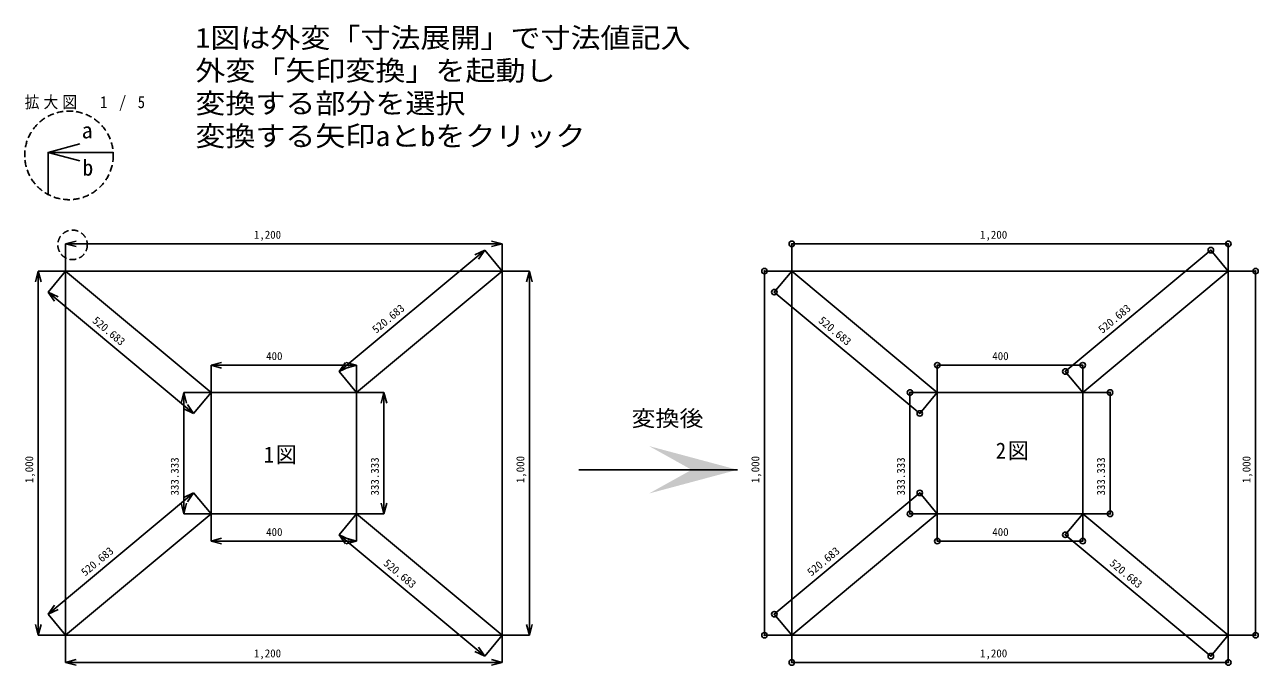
# Model space of a CAD drawing. Units: millimetres at full size, with parts at other scales. Extents: x -1526 to 1865, y -475 to 1285.
import ezdxf
from ezdxf.enums import TextEntityAlignment as Align

# ---------------------------------------------------------------- set-up
doc = ezdxf.new("R2010")
doc.units = ezdxf.units.MM
doc.header["$LTSCALE"] = 15
doc.header["$PDMODE"] = 32
doc.header["$PDSIZE"] = 15
doc.linetypes.add('DASHED1', pattern=[1.8, 1.2, -0.6])
for name, color, linetype in [('0-0_元図', 7, 'Continuous'), ('0-6_寸法', 4, 'Continuous'), ('0-F_ソリッド', 7, 'Continuous'), ('5-0', 4, 'Continuous')]:
    doc.layers.add(name, color=color, linetype=linetype)
doc.styles.add('ＭＳ 明朝', font='')
doc.styles.get('ＭＳ 明朝').set_extended_font_data('MS Mincho')

msp = doc.modelspace()

# ---------------------------------------------------------------- linework, layer by layer
at = {"layer": '0-0_元図'}
for points in [[(-1413.49, 607.92), (-213.49, 607.92), (-213.49, -392.08), (-1413.49, -392.08)], [(582.45, 607.92), (1782.45, 607.92), (1782.45, -392.08), (582.45, -392.08)]]:
    msp.add_lwpolyline(points, close=True, dxfattribs=at)
at = {"layer": '0-6_寸法'}
for p, q in [((-1413.49, 682.92), (-1384.51, 690.69)), ((-1413.49, 682.92), (-213.49, 682.92)), ((-1413.49, 682.92), (-1384.51, 675.16)), ((-1413.49, 607.92), (-1413.49, 682.92)), ((-213.49, 682.92), (-242.47, 690.69)), ((-213.49, 682.92), (-242.47, 675.16)), ((-213.49, 607.92), (-213.49, 682.92)), ((582.45, 682.92), (1782.45, 682.92)), ((582.45, 607.92), (582.45, 682.92)), ((1782.45, 607.92), (1782.45, 682.92)), ((-661.51, 332.21), (-261.51, 665.54)), ((-261.51, 665.54), (-288.74, 652.95)), ((-261.51, 665.54), (-278.8, 641.02)), ((-213.49, 607.92), (-261.51, 665.54)), ((1334.44, 332.21), (1734.44, 665.54)), ((1782.45, 607.92), (1734.44, 665.54)), ((-1488.49, 607.92), (-1496.26, 578.94)), ((-1488.49, -392.08), (-1488.49, 607.92)), ((-1488.49, 607.92), (-1480.73, 578.94)), ((-1413.49, 607.92), (-1488.49, 607.92)), ((-1413.49, 607.92), (-1461.51, 550.31)), ((-213.49, 607.92), (-138.49, 607.92)), ((-138.49, 607.92), (-146.26, 578.94)), ((-138.49, -392.08), (-138.49, 607.92)), ((-138.49, 607.92), (-130.73, 578.94)), ((507.45, -392.08), (507.45, 607.92)), ((582.45, 607.92), (507.45, 607.92)), ((582.45, 607.92), (534.44, 550.31)), ((1782.45, 607.92), (1857.45, 607.92)), ((1857.45, -392.08), (1857.45, 607.92)), ((-1461.51, 550.31), (-1061.51, 216.97)), ((-1461.51, 550.31), (-1434.27, 537.72)), ((-1461.51, 550.31), (-1444.22, 525.79)), ((534.44, 550.31), (934.44, 216.97)), ((-1013.49, 349.59), (-984.51, 357.35)), ((-1013.49, 349.59), (-613.49, 349.59)), ((-1013.49, 349.59), (-984.51, 341.82)), ((-1013.49, 274.59), (-1013.49, 349.59)), ((-661.51, 332.21), (-644.22, 356.72)), ((-661.51, 332.21), (-634.27, 344.79)), ((-613.49, 349.59), (-642.47, 357.35)), ((-613.49, 349.59), (-642.47, 341.82)), ((-613.49, 274.59), (-613.49, 349.59)), ((982.45, 349.59), (1382.45, 349.59)), ((982.45, 274.59), (982.45, 349.59)), ((1382.45, 274.59), (1382.45, 349.59)), ((-613.49, 274.59), (-661.51, 332.21)), ((1382.45, 274.59), (1334.44, 332.21)), ((-1088.49, 274.59), (-1096.26, 245.61)), ((-1088.49, -58.74), (-1088.49, 274.59)), ((-1088.49, 274.59), (-1080.73, 245.61)), ((-1013.49, 274.59), (-1088.49, 274.59)), ((-1013.49, 274.59), (-1061.51, 216.97)), ((-613.49, 274.59), (-538.49, 274.59)), ((-538.49, 274.59), (-546.26, 245.61)), ((-538.49, -58.74), (-538.49, 274.59)), ((-538.49, 274.59), (-530.73, 245.61)), ((907.45, -58.74), (907.45, 274.59)), ((982.45, 274.59), (907.45, 274.59)), ((982.45, 274.59), (934.44, 216.97)), ((1382.45, 274.59), (1457.45, 274.59)), ((1457.45, -58.74), (1457.45, 274.59)), ((-1061.51, 216.97), (-1078.8, 241.49)), ((-1061.51, 216.97), (-1088.74, 229.56)), ((-1461.51, -334.46), (-1061.51, -1.13)), ((-1088.49, -58.74), (-1096.26, -29.77)), ((-1061.51, -1.13), (-1088.74, -13.71)), ((-1088.49, -58.74), (-1080.73, -29.77)), ((-1061.51, -1.13), (-1078.8, -25.64)), ((-1013.49, -58.74), (-1061.51, -1.13)), ((-538.49, -58.74), (-546.26, -29.77)), ((-538.49, -58.74), (-530.73, -29.77)), ((534.44, -334.46), (934.44, -1.13)), ((982.45, -58.74), (934.44, -1.13)), ((-1013.49, -58.74), (-1088.49, -58.74)), ((-1013.49, -58.74), (-1013.49, -133.74)), ((-613.49, -58.74), (-661.51, -116.36)), ((-613.49, -58.74), (-538.49, -58.74)), ((-613.49, -58.74), (-613.49, -133.74)), ((982.45, -58.74), (907.45, -58.74)), ((982.45, -58.74), (982.45, -133.74)), ((1382.45, -58.74), (1334.44, -116.36)), ((1382.45, -58.74), (1457.45, -58.74)), ((1382.45, -58.74), (1382.45, -133.74)), ((-1013.49, -133.74), (-984.51, -125.98)), ((-1013.49, -133.74), (-613.49, -133.74)), ((-1013.49, -133.74), (-984.51, -141.51)), ((-661.51, -116.36), (-261.51, -449.69)), ((-661.51, -116.36), (-634.27, -128.95)), ((-661.51, -116.36), (-644.22, -140.88)), ((-613.49, -133.74), (-642.47, -125.98)), ((-613.49, -133.74), (-642.47, -141.51)), ((982.45, -133.74), (1382.45, -133.74)), ((1334.44, -116.36), (1734.44, -449.69)), ((-1461.51, -334.46), (-1444.22, -309.95)), ((-1461.51, -334.46), (-1434.27, -321.87)), ((-1413.49, -392.08), (-1461.51, -334.46)), ((582.45, -392.08), (534.44, -334.46)), ((-1488.49, -392.08), (-1496.26, -363.1)), ((-1488.49, -392.08), (-1480.73, -363.1)), ((-138.49, -392.08), (-146.26, -363.1)), ((-138.49, -392.08), (-130.73, -363.1)), ((-1413.49, -392.08), (-1488.49, -392.08)), ((-1413.49, -392.08), (-1413.49, -467.08)), ((-213.49, -392.08), (-261.51, -449.69)), ((-213.49, -392.08), (-138.49, -392.08)), ((-213.49, -392.08), (-213.49, -467.08)), ((582.45, -392.08), (507.45, -392.08)), ((582.45, -392.08), (582.45, -467.08)), ((1782.45, -392.08), (1734.44, -449.69)), ((1782.45, -392.08), (1857.45, -392.08)), ((1782.45, -392.08), (1782.45, -467.08)), ((-261.51, -449.69), (-288.74, -437.11)), ((-261.51, -449.69), (-278.8, -425.18)), ((-1413.49, -467.08), (-1384.51, -459.31)), ((-1413.49, -467.08), (-213.49, -467.08)), ((-1413.49, -467.08), (-1384.51, -474.84)), ((-213.49, -467.08), (-242.47, -459.31)), ((-213.49, -467.08), (-242.47, -474.84)), ((582.45, -467.08), (1782.45, -467.08))]:
    msp.add_line(p, q, dxfattribs=at)
at = {"layer": '0-6_寸法', "color": 7}
for p, q in [((-1013.49, 274.59), (-1413.49, 607.92)), ((-613.49, 274.59), (-213.49, 607.92)), ((982.45, 274.59), (582.45, 607.92)), ((1382.45, 274.59), (1782.45, 607.92)), ((-1013.49, -58.74), (-1013.49, 274.59)), ((-1013.49, 274.59), (-613.49, 274.59)), ((-613.49, 274.59), (-613.49, -58.74)), ((982.45, -58.74), (982.45, 274.59)), ((982.45, 274.59), (1382.45, 274.59)), ((1382.45, 274.59), (1382.45, -58.74)), ((-1013.49, -58.74), (-1413.49, -392.08)), ((-1013.49, -58.74), (-613.49, -58.74)), ((-613.49, -58.74), (-213.49, -392.08)), ((982.45, -58.74), (582.45, -392.08)), ((982.45, -58.74), (1382.45, -58.74)), ((1382.45, -58.74), (1782.45, -392.08))]:
    msp.add_line(p, q, dxfattribs=at)
at = {"layer": '0-6_寸法'}
for p in [(582.45, 682.92), (1782.45, 682.92), (1734.44, 665.54), (507.45, 607.92), (1857.45, 607.92), (534.44, 550.31), (982.45, 349.59), (1334.44, 332.21), (1382.45, 349.59), (907.45, 274.59), (1457.45, 274.59), (934.44, 216.97), (934.44, -1.13), (907.45, -58.74), (1457.45, -58.74), (982.45, -133.74), (1334.44, -116.36), (1382.45, -133.74), (534.44, -334.46), (507.45, -392.08), (1857.45, -392.08), (582.45, -467.08), (1734.44, -449.69), (1782.45, -467.08)]:
    msp.add_point(p, dxfattribs=at)
at = {"layer": '0-F_ソリッド'}
msp.add_line((433.39, 62.26), (-2.67, 62.26), dxfattribs=at)
for points in [[(433.39, 62.26), (189.97, 127.49), (307.39, 62.26)], [(433.39, 62.26), (189.97, -2.96), (307.39, 62.26)]]:
    msp.add_solid(points, dxfattribs=at)
at = {"layer": '5-0'}
for p in [(-1374.74, 957.51), (-1282.74, 934.22)]:
    msp.add_line(p, (-1461.68, 934.22), dxfattribs=at)
msp.add_lwpolyline([(-1374.74, 910.92), (-1461.68, 934.22), (-1461.68, 818.63)], dxfattribs=at)
at = {"layer": '5-0', "linetype": 'DASHED1'}
for centre, radius in [((-1404.22, 925.97), 121.76), ((-1394.34, 680.17), 40.59)]:
    msp.add_circle(centre, radius, dxfattribs=at)

# ---------------------------------------------------------------- texts
at = {"layer": '0-0_元図', "style": 'ＭＳ 明朝', "width": 1.1}
msp.add_text('変換後', height=43.99, dxfattribs=at).set_placement((141.89, 168.3), align=Align.BOTTOM_LEFT)
at = {"layer": '0-6_寸法', "color": 7, "style": 'ＭＳ 明朝', "width": 1.1}
for s, p in [('1図は外変「寸法展開」で寸法値記入', (-1056.93, 1204.97)), ('外変「矢印変換」を起動し', (-1056.93, 1114.97)), ('変換する部分を選択', (-1056.93, 1024.97)), ('変換する矢印aとbをクリック', (-1056.93, 934.97))]:
    msp.add_text(s, height=54.99, dxfattribs=at).set_placement(p, align=Align.BOTTOM_LEFT)
at = {"layer": '0-6_寸法', "color": 7, "style": 'ＭＳ 明朝'}
for s, p in [('a', (-1369.21, 959.52)), ('b', (-1367.28, 857.09))]:
    msp.add_text(s, height=43.99, dxfattribs=at).set_placement(p, align=Align.BOTTOM_LEFT)
at = {"layer": '0-6_寸法', "style": 'ＭＳ 明朝'}
for s, p in [('1,200', (-895.99, 690.42)), ('1,200', (1099.95, 690.42)), ('400', (-862.24, 357.09)), ('400', (1133.7, 357.09)), ('400', (-862.24, -126.24)), ('400', (1133.7, -126.24)), ('1,200', (-895.99, -459.58)), ('1,200', (1099.95, -459.58))]:
    msp.add_text(s, height=21.99, dxfattribs=at).set_placement(p, align=Align.BOTTOM_LEFT)
for s, rotation, p in [('520.683', 39.806, (-555.61, 430.21)), ('520.683', 39.806, (1440.33, 430.21)), ('520.683', 320.194, (-1346.01, 463.82)), ('520.683', 320.194, (649.93, 463.82)), ('1,000', 90, (-1495.99, 25.42)), ('333.333', 90, (-1095.99, -8.33)), ('333.333', 90, (-545.99, -8.33)), ('1,000', 90, (-145.99, 25.42)), ('1,000', 90, (499.95, 25.42)), ('333.333', 90, (899.95, -8.33)), ('333.333', 90, (1449.95, -8.33)), ('1,000', 90, (1849.95, 25.42)), ('520.683', 39.806, (-1355.61, -236.45)), ('520.683', 39.806, (640.33, -236.45)), ('520.683', 320.194, (-546.01, -202.84)), ('520.683', 320.194, (1449.93, -202.84))]:
    msp.add_text(s, height=21.99, rotation=rotation, dxfattribs=at).set_placement(p, align=Align.BOTTOM_LEFT)
at = {"layer": '0-6_寸法', "color": 7, "char_height": 43.99, "attachment_point": 7, "style": 'ＭＳ 明朝'}
for s, insert in [('\\T1.17;\\W0.95;2図', (1143.39, 88.5)), ('\\T1.17;\\W0.95;1図', (-868.74, 77.51))]:
    msp.add_mtext(s, dxfattribs=dict(at, insert=insert))
at = {"layer": '5-0', "color": 7, "insert": (-1525.97, 1047.73), "char_height": 32.99, "attachment_point": 7, "style": 'ＭＳ 明朝'}
msp.add_mtext('\\T1.28;\\W0.9;拡大図\\~\\~1\\~/\\~5', dxfattribs=at)

doc.saveas('drawing.dxf')
